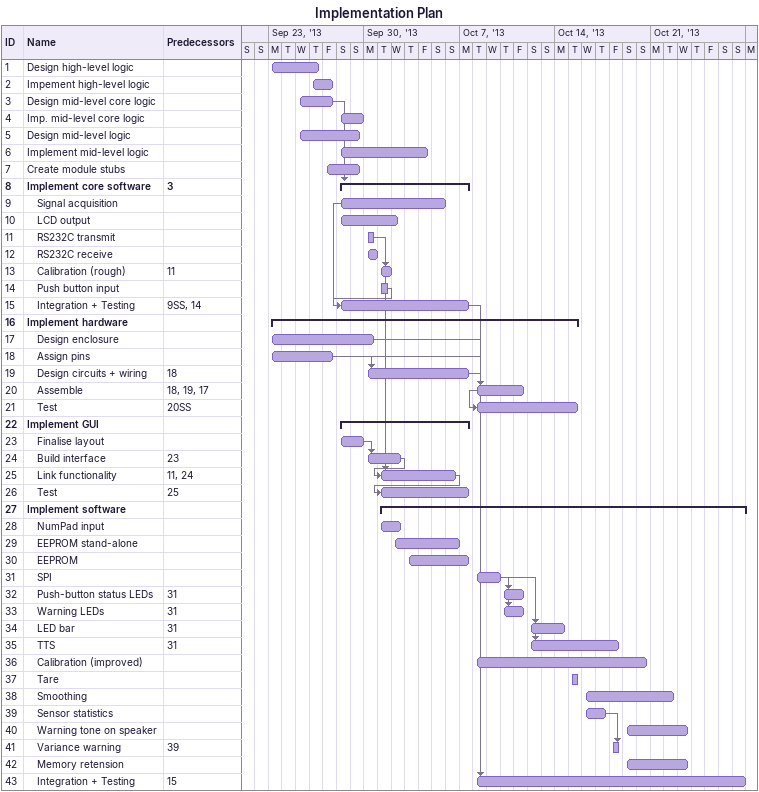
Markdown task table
Implementation Plan

| ID | Level | Task | Start | Finish | Predecessors |
|---|---|---|---|---|---|
| 1 | 1 | Design high-level logic | 2013-09-23 | 2013-09-26 |  |
| 2 | 1 | Impement high-level logic | 2013-09-26 | 2013-09-27 |  |
| 3 | 1 | Design mid-level core logic | 2013-09-25 | 2013-09-27 |  |
| 4 | 1 | Imp. mid-level core logic | 2013-09-28 | 2013-09-30 |  |
| 5 | 1 | Design mid-level logic | 2013-09-25 | 2013-09-29 |  |
| 6 | 1 | Implement mid-level logic | 2013-09-28 | 2013-10-04 |  |
| 7 | 1 | Create module stubs | 2013-09-27 | 2013-09-29 |  |
| 8 | 1 | **Implement core software** | 2013-09-28 | 2013-10-07 | 3 |
| 9 | 2 | Signal acquisition | 2013-09-28 | 2013-10-06 |  |
| 10 | 2 | LCD output | 2013-09-28 | 2013-10-02 |  |
| 11 | 2 | RS232C transmit | 2013-09-30 | 2013-09-30 |  |
| 12 | 2 | RS232C receive | 2013-09-30 | 2013-10-01 |  |
| 13 | 2 | Calibration (rough) | 2013-10-01 | 2013-10-02 | 11 |
| 14 | 2 | Push button input | 2013-10-01 | 2013-10-01 |  |
| 15 | 2 | Integration + Testing | 2013-09-28 | 2013-10-07 | 9SS, 14 |
| 16 | 1 | **Implement hardware** | 2013-09-23 | 2013-10-15 |  |
| 17 | 2 | Design enclosure | 2013-09-23 | 2013-09-30 |  |
| 18 | 2 | Assign pins | 2013-09-23 | 2013-09-27 |  |
| 19 | 2 | Design circuits + wiring | 2013-09-30 | 2013-10-07 | 18 |
| 20 | 2 | Assemble | 2013-10-08 | 2013-10-11 | 18, 19, 17 |
| 21 | 2 | Test | 2013-10-08 | 2013-10-15 | 20SS |
| 22 | 1 | **Implement GUI** | 2013-09-28 | 2013-10-07 |  |
| 23 | 2 | Finalise layout | 2013-09-28 | 2013-09-30 |  |
| 24 | 2 | Build interface | 2013-09-30 | 2013-10-02 | 23 |
| 25 | 2 | Link functionality | 2013-10-01 | 2013-10-06 | 11, 24 |
| 26 | 2 | Test | 2013-10-01 | 2013-10-07 | 25 |
| 27 | 1 | **Implement software** | 2013-10-01 | 2013-10-28 |  |
| 28 | 2 | NumPad input | 2013-10-01 | 2013-10-02 |  |
| 29 | 2 | EEPROM stand-alone | 2013-10-02 | 2013-10-07 |  |
| 30 | 2 | EEPROM | 2013-10-03 | 2013-10-07 |  |
| 31 | 2 | SPI | 2013-10-08 | 2013-10-10 |  |
| 32 | 2 | Push-button status LEDs | 2013-10-10 | 2013-10-11 | 31 |
| 33 | 2 | Warning LEDs | 2013-10-10 | 2013-10-11 | 31 |
| 34 | 2 | LED bar | 2013-10-12 | 2013-10-14 | 31 |
| 35 | 2 | TTS | 2013-10-12 | 2013-10-18 | 31 |
| 36 | 2 | Calibration (improved) | 2013-10-08 | 2013-10-20 |  |
| 37 | 2 | Tare | 2013-10-15 | 2013-10-15 |  |
| 38 | 2 | Smoothing | 2013-10-16 | 2013-10-22 |  |
| 39 | 2 | Sensor statistics | 2013-10-16 | 2013-10-17 |  |
| 40 | 2 | Warning tone on speaker | 2013-10-19 | 2013-10-23 |  |
| 41 | 2 | Variance warning | 2013-10-18 | 2013-10-18 | 39 |
| 42 | 2 | Memory retension | 2013-10-19 | 2013-10-23 |  |
| 43 | 2 | Integration + Testing | 2013-10-08 | 2013-10-28 | 15 |
